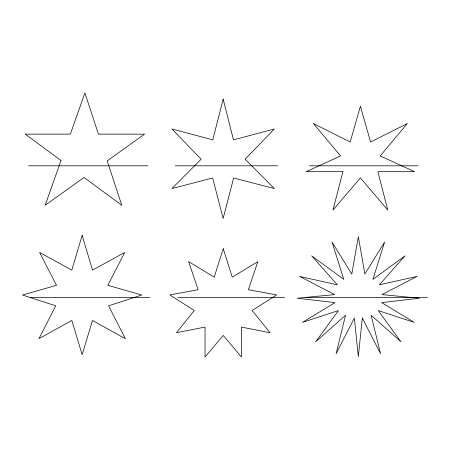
<?xml version="1.0" encoding="UTF-8"?>
<svg xmlns="http://www.w3.org/2000/svg" width="450" height="450" viewBox="0 0 450 450"><rect width="100%" height="100%" fill="white"/><g stroke="black" fill="none" stroke-linecap="round" stroke-linejoin="round"><path stroke-width="0.67" d="M28.581 165.803L147.893 165.803M175.258 165.803L277.689 165.803M309.488 165.803L417.949 165.803M30.51 297.36L149.822 297.36M177.857 297.36L284.636 297.36M305.184 297.36L427.5 297.36M362.334 318.054L358.335 356.484L354.336 318.054L336.105 353.734L345.555 315.253L315.765 341.719L338.423 310.579L302.468 322.38L334.991 302.603L297.18 298.232L334.721 294.598L299.531 276.384L337.337 284.822L311.659 255.819L343.783 279.399L332.027 242.027L351.787 274.039L358.335 236.768L364.882 274.039L384.643 242.027L372.887 279.399L405.006 255.819L379.333 284.822L417.139 276.384L381.949 294.598L419.49 298.232L381.679 302.603L414.202 322.38L378.248 310.579L400.905 341.719L371.115 315.253L380.565 353.734L362.334 318.054M223.144 99.152L212.799 139.849L171.922 128.993L201.167 159.232L171.922 188.561L212.648 178.003L223.144 218.464L233.634 178.003L274.359 188.561L245.115 159.232L274.359 128.993L233.482 139.849L223.144 99.152M342.889 171.686L332.989 210.054L360.388 177.919L387.782 210.054L377.887 171.686L414.619 171.686L380.211 155.936L407.379 123.525L370.575 141.992L360.388 106.245L350.201 141.992L313.391 123.525L340.566 155.936L306.157 171.686L342.889 171.686M82.159 235.367L71.792 270.135L39.6 252.444L56.503 285.306L22.5 295.02L55.744 305.803L38.931 338.704L71.831 320.462L82.159 354.679L92.481 320.462L125.381 338.704L108.568 305.803L141.812 295.02L107.809 285.306L124.712 252.444L92.526 270.135L82.159 235.367M223.239 248.749L214.211 277.155L188.618 261.619L198.141 289.727L169.847 294.913L194.316 310.522L176.434 332.713L205.037 327.077L205.037 357.019L223.239 335.43L241.442 357.019L241.442 327.077L270.045 332.713L252.163 310.522L276.632 294.913L248.338 289.727L257.861 261.619L232.268 277.155L223.239 248.749M61.014 160.498L45.163 205.279L84.032 177.463L121.764 205.279L107.196 160.886L144.562 134.139L98.415 134.139L84.909 92.981L70.341 134.139L25.251 134.139L61.014 160.498"/></g></svg>
